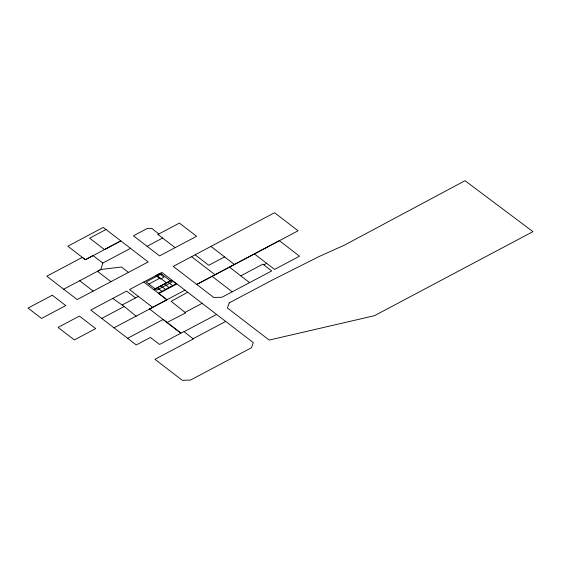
<?xml version="1.0" encoding="UTF-8"?>
<svg xmlns="http://www.w3.org/2000/svg" width="561" height="561" viewBox="0 0 561 561"><rect width="100%" height="100%" fill="white"/><g stroke="black" fill="none" stroke-linecap="round" stroke-linejoin="round"><path stroke-width="0.84" d="M113.974 327.827L136.274 344.959L150.418 337.463L159.583 344.461L183.882 331.565L193.342 338.97L154.948 359.32L182.248 380.288L190.488 380.085L251.475 347.736L253.277 342.603L187.704 292.253L171.161 301.306L185.628 312.863L167.059 322.498L149.542 309.034L113.974 327.827L101.73 318.41M157.943 234.449L158.833 233.972L151.743 228.334L147.347 228.439L133.448 235.809L159.576 255.9L196.602 236.286L179.422 223.082L157.936 234.47L175.116 247.667M155.074 288.824L170.271 280.724M187.704 292.253L176.883 283.922L158.847 293.557L166.947 299.756M184.976 290.149L149.542 309.034L166.94 299.784L143.77 281.994M106.001 229.505L89.634 238.187L104.472 249.582L120.839 240.9L148.188 261.945L77.159 299.574L46.808 276.208L82.334 257.373L85.377 259.708L120.839 240.9L103.273 227.401L67.811 246.209L85.377 259.708L93.098 255.606L102.782 263.053L100.91 269.497L63.702 289.224M191.567 256.686L274.588 212.703L298.08 230.788L196.75 284.455L173.23 266.391L191.567 256.686L215.045 274.757M148.854 284.041L159.52 278.382M153.805 289.693L171.582 280.255L176.133 283.747L158.356 293.186M184.05 331.698L216.595 314.433M193.061 338.739L225.697 321.425M102.775 263.074L130.531 248.341M147.073 246.314L162.62 238.039M135.538 297.94L126.618 291.082L90.805 310.051L101.723 318.438L124.254 306.474L136.218 316.25M138.399 296.404L122.151 304.995L124.247 306.502M224.582 256.903L208.762 265.29L195.123 254.792M240.774 275.844L262.892 264.14L271.699 270.928L221.96 297.253L213.706 297.449L196.757 284.434L279.35 240.676L299.518 256.202L274.553 269.42L254.399 253.895M263.796 264.841L266.643 263.333M127.62 338.304L163.132 319.461L180.908 333.143L167.059 322.498M185.032 312.407L202.142 303.333M112.747 298.424L122.144 305.023M176.876 283.95L161.856 272.422L129.472 289.567L152.669 307.393M168.027 282.141L172.578 285.633M157.501 275.907L166.435 282.772M164.471 284.027L169.022 287.527M160.916 285.914L165.467 289.413M157.361 287.807L161.912 291.299M128.469 272.394L121.464 267.008L100.91 269.497L97.481 271.314L110.938 281.678M210.964 246.405L234.456 264.49M229.442 267.12L249.582 282.632M212.086 276.314L232.233 291.818M79.69 280.745L93.161 291.103M229.239 302.863L227.415 308.003L269.196 340.071L374.439 315.703L532.95 231.637L465.034 180.712L344.398 245.157L319.09 256.538L273.172 279.609L229.239 302.863M159.436 273.705L155.881 275.591L160.432 279.083L163.987 277.197L159.436 273.705M161.337 273.873L146.119 281.945L156.814 290.156L172.031 282.078L161.337 273.873M95.7 328.606L74.354 339.931L58.049 327.4L79.41 316.088L95.7 328.606M52.278 295.24L28.05 308.073L41.535 318.438L65.763 305.598L52.278 295.24"/></g></svg>
